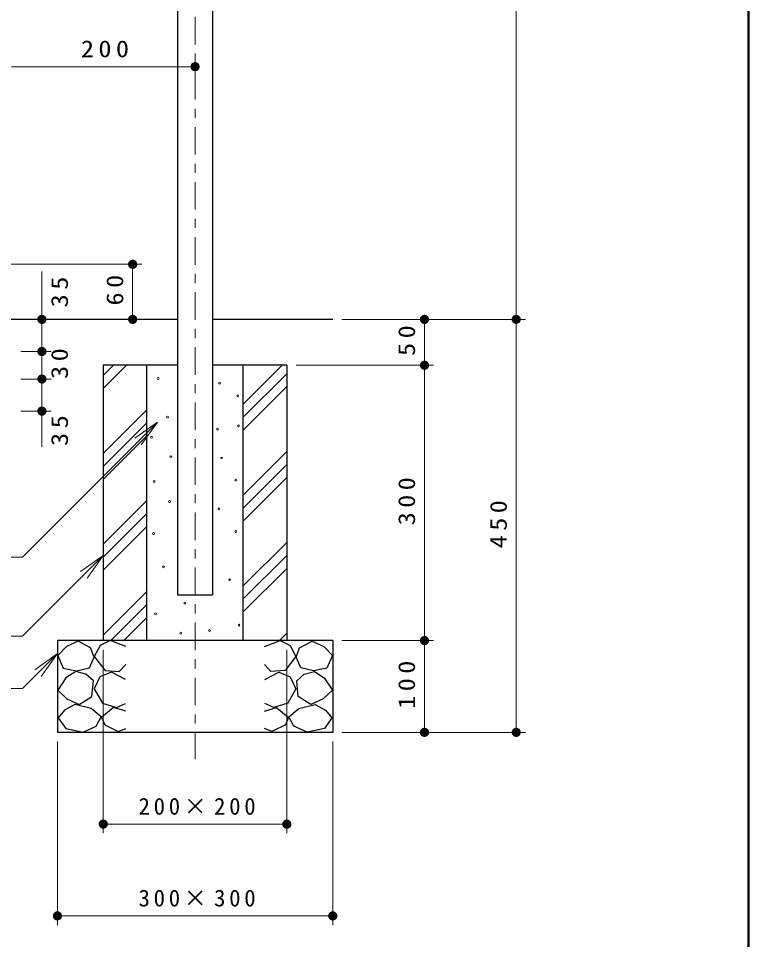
# Model space of a CAD drawing. Units: millimetres on the paper, with parts at other scales. Extents: x -365 to 0, y -12 to 257.
# Drawn here: x -79.6 to 0, y 57.7 to 158.1 of the extents above; entities that cross this region are included whole.
import ezdxf

# ---------------------------------------------------------------- set-up
doc = ezdxf.new("R2010")
doc.units = ezdxf.units.MM
doc.linetypes.add('USER2', pattern=[6, 3, -1, 1, -1])
doc.layers.add('LY_1', color=7, linetype='Continuous', lineweight=13)
doc.layers.add('LY_2', color=7, linetype='Continuous', lineweight=13)
doc.styles.add('ＭＳ ゴシック', font='')
doc.styles.get('ＭＳ ゴシック').set_extended_font_data('MS Gothic')

# ---------------------------------------------------------------- blocks, each defined once
blk = doc.blocks.new('filled_dot')
at = {"color": 0, "linetype": 'Continuous', "lineweight": -2, "const_width": 1.25}
blk.add_lwpolyline([(-0.625, 0, 1), (0.625, 0, 1)], format="xyb", close=True, dxfattribs=at)

msp = doc.modelspace()

# ---------------------------------------------------------------- linework, layer by layer
at = {"layer": 'LY_1'}
for p, q in [((-25.319, 200.302), (-25.319, 125.302)), ((-80.319, 152.836), (-60.319, 152.836)), ((-80.619, 131.302), (-66.12, 131.302)), ((-77.009, 130.527), (-77.009, 121.802)), ((-67.12, 131.302), (-67.12, 125.302)), ((-44.319, 125.302), (-24.319, 125.302)), ((-35.319, 125.302), (-35.319, 120.302)), ((-25.319, 125.302), (-25.319, 80.302)), ((-79.319, 121.802), (-76.009, 121.802)), ((-79.319, 121.802), (-76.009, 121.802)), ((-77.009, 121.802), (-77.009, 118.802)), ((-70.319, 117.771), (-67.789, 120.302)), ((-70.319, 119.185), (-69.203, 120.302)), ((-55.069, 116.05), (-50.818, 120.302)), ((-49.319, 120.302), (-34.319, 120.302)), ((-35.319, 120.302), (-35.319, 90.302)), ((-79.319, 118.802), (-76.009, 118.802)), ((-77.009, 118.802), (-77.009, 111.428)), ((-55.069, 114.636), (-50.319, 119.386)), ((-55.069, 113.222), (-50.319, 117.972)), ((-70.319, 110.7), (-65.569, 115.45)), ((-79.319, 115.302), (-76.009, 115.302)), ((-70.319, 109.286), (-65.569, 114.036)), ((-66.89, 112.349), (-64.415, 114.117)), ((-64.415, 114.117), (-66.536, 111.996)), ((-64.415, 114.117), (-66.182, 111.642)), ((-70.319, 107.872), (-65.569, 112.622)), ((-55.069, 106.151), (-50.319, 110.901)), ((-55.069, 104.737), (-50.319, 109.487)), ((-55.069, 103.323), (-50.319, 108.073)), ((-70.319, 100.8), (-65.569, 105.55)), ((-70.319, 99.386), (-65.569, 104.136)), ((-70.319, 97.972), (-65.569, 102.722)), ((-55.069, 96.251), (-50.319, 101.001)), ((-72.794, 97.818), (-70.319, 99.586)), ((-70.319, 99.586), (-72.441, 97.465)), ((-70.319, 99.586), (-72.087, 97.111)), ((-55.069, 94.837), (-50.319, 99.587)), ((-55.069, 93.423), (-50.319, 98.173)), ((-70.319, 90.901), (-65.569, 95.651)), ((-69.496, 90.31), (-65.569, 94.237)), ((-68.09, 90.302), (-65.569, 92.823)), ((-51.113, 90.308), (-50.319, 91.102)), ((-44.319, 90.302), (-34.319, 90.302)), ((-35.319, 90.302), (-35.319, 80.302)), ((-77.794, 87.11), (-75.319, 88.878)), ((-75.319, 88.878), (-77.441, 86.756)), ((-75.319, 88.878), (-77.087, 86.403)), ((-70.319, 89.302), (-70.319, 69.302)), ((-50.319, 89.302), (-50.319, 69.302)), ((-44.319, 80.302), (-24.319, 80.302)), ((-75.319, 79.302), (-75.319, 59.302)), ((-45.319, 79.302), (-45.319, 59.302)), ((-50.319, 70.302), (-70.319, 70.302)), ((-45.319, 60.302), (-75.319, 60.302))]:
    msp.add_line(p, q, dxfattribs=at)
at = {"layer": 'LY_1', "lineweight": 25}
for p, q in [((-62.219, 170.26), (-62.219, 95.302)), ((-58.419, 170.26), (-58.419, 95.302)), ((-62.219, 125.302), (-80.443, 125.302)), ((-45.319, 125.302), (-58.419, 125.302)), ((-62.219, 120.302), (-70.319, 120.302)), ((-70.319, 120.302), (-70.319, 90.302)), ((-65.569, 90.302), (-65.569, 120.302)), ((-50.319, 120.302), (-58.419, 120.302)), ((-55.069, 90.302), (-55.069, 120.302)), ((-50.319, 120.302), (-50.319, 90.302)), ((-62.219, 95.302), (-58.419, 95.302)), ((-75.319, 90.302), (-75.319, 80.302)), ((-45.319, 90.302), (-75.319, 90.302)), ((-45.319, 90.302), (-45.319, 80.302)), ((-45.319, 80.302), (-75.319, 80.302))]:
    msp.add_line(p, q, dxfattribs=at)
at = {"layer": 'LY_1', "linetype": 'USER2'}
msp.add_line((-60.319, 170.26), (-60.319, 77.371), dxfattribs=at)
at = {"layer": 'LY_1'}
for points in [[(-64.415, 114.117), (-79.13, 99.402), (-97.511, 99.402)], [(-70.319, 99.586), (-79.13, 90.776), (-112.384, 90.776)], [(-75.319, 88.878), (-79.13, 85.067), (-85.384, 85.067)]]:
    msp.add_lwpolyline(points, dxfattribs=at)
at = {"layer": 'LY_1', "lineweight": 25}
for points in [[(-73.075, 90.242), (-74.342, 89.64), (-75.292, 88.689), (-74.69, 87.295), (-73.233, 87.01), (-71.839, 87.327), (-71.332, 88.499), (-71.712, 89.513)], [(-47.564, 90.242), (-46.297, 89.64), (-45.346, 88.689), (-45.948, 87.295), (-47.406, 87.01), (-48.8, 87.327), (-49.307, 88.499), (-48.927, 89.513)], [(-73.328, 86.947), (-74.405, 86.25), (-75.292, 84.887), (-74.279, 83.968), (-72.948, 83.335), (-71.554, 84.222), (-71.395, 85.901), (-72.211, 86.626)], [(-47.311, 86.947), (-46.233, 86.25), (-45.346, 84.887), (-46.36, 83.968), (-47.691, 83.335), (-49.085, 84.222), (-49.244, 85.901), (-48.428, 86.626)], [(-73.41, 83.353), (-74.547, 82.715), (-75.223, 81.87), (-74.416, 80.738), (-72.531, 80.332), (-71.099, 80.97), (-70.553, 81.98), (-71.631, 82.891)], [(-47.229, 83.353), (-46.091, 82.715), (-45.416, 81.87), (-46.223, 80.738), (-48.108, 80.332), (-49.54, 80.97), (-50.086, 81.98), (-49.008, 82.891)]]:
    msp.add_lwpolyline(points, close=True, dxfattribs=at)
for points in [[(-67.878, 89.672), (-69.589, 90.305), (-70.666, 89.767), (-71.3, 88.563), (-70.128, 87.042), (-68.575, 86.915), (-67.878, 87.707)], [(-52.761, 89.672), (-51.05, 90.305), (-49.972, 89.767), (-49.339, 88.563), (-50.511, 87.042), (-52.064, 86.915), (-52.761, 87.707)], [(-67.91, 86.06), (-69.431, 86.852), (-70.698, 86.345), (-71.3, 85.046), (-70.413, 83.493), (-68.892, 83.018), (-67.91, 83.43)], [(-52.729, 86.06), (-51.208, 86.852), (-49.941, 86.345), (-49.339, 85.046), (-50.226, 83.493), (-51.747, 83.018), (-52.729, 83.43)], [(-67.878, 82.606), (-69.209, 83.018), (-70.508, 81.909), (-70.16, 81.117), (-68.702, 80.388), (-67.878, 80.705)], [(-52.761, 82.606), (-51.43, 83.018), (-50.131, 81.909), (-50.479, 81.117), (-51.937, 80.388), (-52.761, 80.705)]]:
    msp.add_lwpolyline(points, dxfattribs=at)
at = {"layer": 'LY_1'}
for centre in [(-64.345, 118.868), (-57.642, 118.358), (-55.675, 116.974), (-63.325, 114.642), (-57.861, 113.331), (-55.602, 113.695), (-65.074, 112.457), (-62.961, 110.344), (-57.424, 110.198), (-64.782, 107.648), (-55.894, 107.794), (-63.107, 105.463), (-57.715, 104.661), (-64.855, 101.966), (-55.894, 102.184), (-63.762, 98.323), (-56.55, 96.939), (-61.431, 94.389), (-64.637, 93.223), (-58.735, 91.401), (-55.53, 91.984), (-61.868, 91.11)]:
    msp.add_circle(centre, 0.1, dxfattribs=at)
at = {"layer": 'LY_2', "lineweight": 50}
msp.add_line((0, 0), (0, 257), dxfattribs=at)

# ---------------------------------------------------------------- block references
at = {"layer": 'LY_1', "xscale": 0.4, "yscale": 0.4}
for p, rotation in [((-60.319, 152.836), 180), ((-67.12, 131.302), 270), ((-77.009, 125.302), 270), ((-67.12, 125.302), 90), ((-35.319, 125.302), 270), ((-25.319, 125.302), 270), ((-25.319, 125.302), 90), ((-77.009, 121.802), 90), ((-77.009, 121.802), 270), ((-35.319, 120.302), 270), ((-35.319, 120.302), 90), ((-77.009, 118.802), 270), ((-77.009, 118.802), 90), ((-77.009, 115.302), 90), ((-35.319, 90.302), 270), ((-35.319, 90.302), 90), ((-35.319, 80.302), 90), ((-25.319, 80.302), 90), ((-50.319, 70.302), 180), ((-45.319, 60.302), 180)]:
    msp.add_blockref('filled_dot', p, dxfattribs=dict(at, rotation=rotation))
for p in [(-70.319, 70.302), (-75.319, 60.302)]:
    msp.add_blockref('filled_dot', p, dxfattribs=at)

# ---------------------------------------------------------------- texts
at = {"layer": 'LY_1', "char_height": 1.833, "attachment_point": 8, "style": 'ＭＳ ゴシック'}
for s, insert in [('\\T1.33;\\W1.15;200', (-69.903, 153.836)), ('\\T1.32;200×200', (-59.899, 71.302)), ('\\T1.32;300×300', (-59.899, 61.302))]:
    msp.add_mtext(s, dxfattribs=dict(at, insert=insert))
at = {"layer": 'LY_1', "char_height": 1.833, "rotation": 90, "style": 'ＭＳ ゴシック'}
for s, insert, attachment_point in [('\\T1.34;\\W1.15;35', (-76.009, 128.527), 2), ('\\T1.34;\\W1.15;60', (-68.12, 128.73), 8), ('\\T1.34;\\W1.15;50', (-36.319, 123.23), 8), ('\\T1.34;\\W1.15;30', (-76.009, 120.729), 2), ('\\T1.34;\\W1.15;35', (-76.009, 113.428), 2), ('\\T1.33;\\W1.15;300', (-36.319, 105.718), 8), ('\\T1.33;\\W1.15;450', (-26.319, 103.217), 8), ('\\T1.33;\\W1.15;100', (-36.319, 85.73), 8)]:
    msp.add_mtext(s, dxfattribs=dict(at, insert=insert, attachment_point=attachment_point))

doc.saveas('drawing.dxf')
